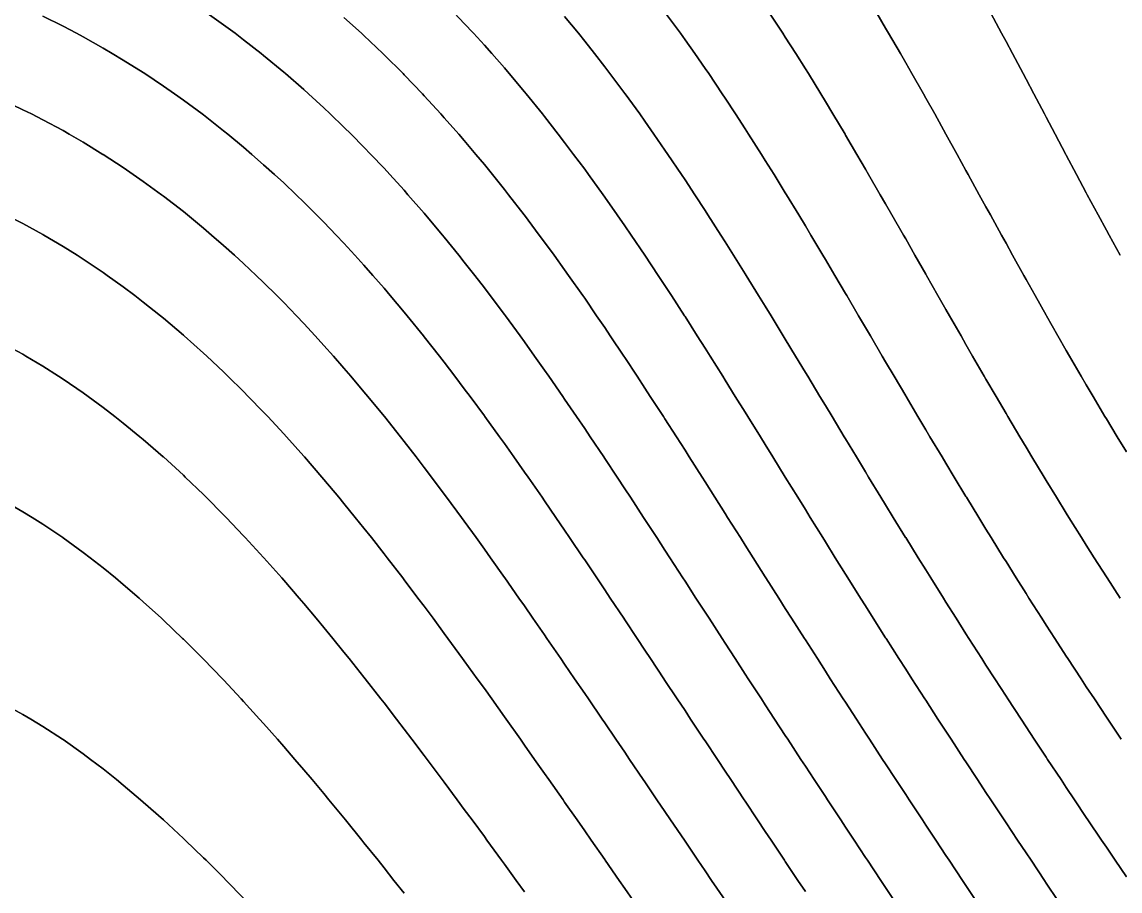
# Model space of a CAD drawing. Extents: x 1412622.5 to 1412673.9, y 4931530.8 to 4931599.9.
# Drawn here: x 1412630.91 to 1412640.18, y 4931557.28 to 4931564.62 of the extents above; entities that cross this region are included whole.
import ezdxf

# ---------------------------------------------------------------- set-up
doc = ezdxf.new("R2010")
doc.units = 0
doc.layers.add('line', color=2, linetype='CONTINUOUS')

msp = doc.modelspace()

# ---------------------------------------------------------------- linework, layer by layer
at = {"layer": 'line'}
for points in [[(1412632.47348, 4931564.691142), (1412632.611285, 4931564.592881), (1412632.708217, 4931564.520979), (1412632.780564, 4931564.466378), (1412632.927988, 4931564.350816), (1412632.949843, 4931564.333382), (1412633.119122, 4931564.193428), (1412633.134056, 4931564.180653), (1412633.288401, 4931564.046278), (1412633.328155, 4931564.01049), (1412633.45768, 4931563.891826), (1412633.512131, 4931563.840326), (1412633.626959, 4931563.729827), (1412633.687106, 4931563.670163), (1412633.796238, 4931563.560082), (1412633.854106, 4931563.5), (1412633.965517, 4931563.382413), (1412634.013993, 4931563.329837), (1412634.134796, 4931563.196731), (1412634.167571, 4931563.159674), (1412634.304075, 4931563.003011), (1412634.315555, 4931562.98951), (1412634.458275, 4931562.819347), (1412634.473354, 4931562.801132), (1412634.596347, 4931562.649184), (1412634.642633, 4931562.591287), (1412634.730503, 4931562.479021), (1412634.811912, 4931562.373826), (1412634.861207, 4931562.308858), (1412634.981191, 4931562.149103), (1412634.988867, 4931562.138695), (1412635.11333, 4931561.968531), (1412635.15047, 4931561.917359), (1412635.235399, 4931561.798368), (1412635.319749, 4931561.679379), (1412635.355471, 4931561.628205), (1412635.473636, 4931561.458042), (1412635.489028, 4931561.435784), (1412635.5899, 4931561.287879), (1412635.658307, 4931561.187248), (1412635.704975, 4931561.117716), (1412635.818961, 4931560.947552), (1412635.827586, 4931560.934664), (1412635.931647, 4931560.777389), (1412635.996865, 4931560.678811), (1412636.043739, 4931560.607226), (1412636.155256, 4931560.437063), (1412636.166144, 4931560.420474), (1412636.266031, 4931560.2669), (1412636.335423, 4931560.160485), (1412636.376656, 4931560.096737), (1412636.487044, 4931559.926573), (1412636.504702, 4931559.899447), (1412636.597152, 4931559.75641), (1412636.673981, 4931559.638053), (1412636.707399, 4931559.586247), (1412636.817641, 4931559.416084), (1412636.84326, 4931559.37672), (1412636.927926, 4931559.245921), (1412637.012539, 4931559.115886), (1412637.038529, 4931559.075758), (1412637.14926, 4931558.905594), (1412637.181818, 4931558.855808), (1412637.260214, 4931558.735431), (1412637.351097, 4931558.596626), (1412637.371558, 4931558.565268), (1412637.483072, 4931558.395105), (1412637.520376, 4931558.338448), (1412637.594882, 4931558.224942), (1412637.689655, 4931558.081227), (1412637.707052, 4931558.054779), (1412637.81935, 4931557.884615), (1412637.858934, 4931557.824854), (1412637.931888, 4931557.714452), (1412638.028213, 4931557.56916), (1412638.044671, 4931557.544289), (1412638.157482, 4931557.374126), (1412638.197492, 4931557.313897), (1412638.27039, 4931557.203963)], [(1412638.27039, 4931557.203963), (1412638.197492, 4931557.313897), (1412638.157482, 4931557.374126), (1412638.044671, 4931557.544289), (1412638.028213, 4931557.56916), (1412637.931888, 4931557.714452), (1412637.858934, 4931557.824854), (1412637.81935, 4931557.884615), (1412637.707052, 4931558.054779), (1412637.689655, 4931558.081227), (1412637.594882, 4931558.224942), (1412637.520376, 4931558.338448), (1412637.483072, 4931558.395105), (1412637.371558, 4931558.565268), (1412637.351097, 4931558.596626), (1412637.260214, 4931558.735431), (1412637.181818, 4931558.855808), (1412637.14926, 4931558.905594), (1412637.038529, 4931559.075758), (1412637.012539, 4931559.115886), (1412636.927926, 4931559.245921), (1412636.84326, 4931559.37672), (1412636.817641, 4931559.416084), (1412636.707399, 4931559.586247), (1412636.673981, 4931559.638053), (1412636.597152, 4931559.75641), (1412636.504702, 4931559.899447), (1412636.487044, 4931559.926573), (1412636.376656, 4931560.096737), (1412636.335423, 4931560.160485), (1412636.266031, 4931560.2669), (1412636.166144, 4931560.420474), (1412636.155256, 4931560.437063), (1412636.043739, 4931560.607226), (1412635.996865, 4931560.678811), (1412635.931647, 4931560.777389), (1412635.827586, 4931560.934664), (1412635.818961, 4931560.947552), (1412635.704975, 4931561.117716), (1412635.658307, 4931561.187248), (1412635.5899, 4931561.287879), (1412635.489028, 4931561.435784), (1412635.473636, 4931561.458042), (1412635.355471, 4931561.628205), (1412635.319749, 4931561.679379), (1412635.235399, 4931561.798368), (1412635.15047, 4931561.917359), (1412635.11333, 4931561.968531), (1412634.988867, 4931562.138695), (1412634.981191, 4931562.149103), (1412634.861207, 4931562.308858), (1412634.811912, 4931562.373826), (1412634.730503, 4931562.479021), (1412634.642633, 4931562.591287), (1412634.596347, 4931562.649184), (1412634.473354, 4931562.801132), (1412634.458275, 4931562.819347), (1412634.315555, 4931562.98951), (1412634.304075, 4931563.003011), (1412634.167571, 4931563.159674), (1412634.134796, 4931563.196731), (1412634.013993, 4931563.329837), (1412633.965517, 4931563.382413), (1412633.854106, 4931563.5), (1412633.796238, 4931563.560082), (1412633.687106, 4931563.670163), (1412633.626959, 4931563.729827), (1412633.512131, 4931563.840326), (1412633.45768, 4931563.891826), (1412633.328155, 4931564.01049), (1412633.288401, 4931564.046278), (1412633.134056, 4931564.180653), (1412633.119122, 4931564.193428), (1412632.949843, 4931564.333382), (1412632.927988, 4931564.350816), (1412632.780564, 4931564.466378), (1412632.708217, 4931564.520979), (1412632.611285, 4931564.592881), (1412632.47348, 4931564.691142)], [(1412634.559159, 4931564.691142), (1412634.642633, 4931564.603884), (1412634.7199, 4931564.520979), (1412634.811912, 4931564.420374), (1412634.87398, 4931564.350816), (1412634.981191, 4931564.228414), (1412635.022066, 4931564.180653), (1412635.15047, 4931564.027859), (1412635.164753, 4931564.01049), (1412635.30244, 4931563.840326), (1412635.319749, 4931563.818591), (1412635.435639, 4931563.670163), (1412635.489028, 4931563.600664), (1412635.564945, 4931563.5), (1412635.658307, 4931563.374301), (1412635.690774, 4931563.329837), (1412635.813384, 4931563.159674), (1412635.827586, 4931563.139746), (1412635.93305, 4931562.98951), (1412635.996865, 4931562.897478), (1412636.050293, 4931562.819347), (1412636.165383, 4931562.649184), (1412636.166144, 4931562.648052), (1412636.278363, 4931562.479021), (1412636.335423, 4931562.392321), (1412636.389757, 4931562.308858), (1412636.499743, 4931562.138695), (1412636.504702, 4931562.130996), (1412636.608397, 4931561.968531), (1412636.673981, 4931561.865249), (1412636.716111, 4931561.798368), (1412636.822992, 4931561.628205), (1412636.84326, 4931561.595906), (1412636.929204, 4931561.458042), (1412637.012539, 4931561.324116), (1412637.034964, 4931561.287879), (1412637.140373, 4931561.117716), (1412637.181818, 4931561.050873), (1412637.245613, 4931560.947552), (1412637.350766, 4931560.777389), (1412637.351097, 4931560.776856), (1412637.456004, 4931560.607226), (1412637.520376, 4931560.503369), (1412637.561386, 4931560.437063), (1412637.667008, 4931560.2669), (1412637.689655, 4931560.230581), (1412637.773009, 4931560.096737), (1412637.858934, 4931559.959259), (1412637.879355, 4931559.926573), (1412637.986199, 4931559.75641), (1412638.028213, 4931559.689806), (1412638.093559, 4931559.586247), (1412638.197492, 4931559.422228), (1412638.20139, 4931559.416084), (1412638.309909, 4931559.245921), (1412638.366771, 4931559.15712), (1412638.418951, 4931559.075758), (1412638.52852, 4931558.905594), (1412638.53605, 4931558.893955), (1412638.638808, 4931558.735431), (1412638.705329, 4931558.633142), (1412638.749579, 4931558.565268), (1412638.860834, 4931558.395105), (1412638.874608, 4931558.374108), (1412638.972732, 4931558.224942), (1412639.043887, 4931558.116955), (1412639.084986, 4931558.054779), (1412639.197609, 4931557.884615), (1412639.213166, 4931557.861144), (1412639.310715, 4931557.714452), (1412639.382445, 4931557.606556), (1412639.423989, 4931557.544289), (1412639.537433, 4931557.374126), (1412639.551724, 4931557.352678), (1412639.65117, 4931557.203963)], [(1412639.65117, 4931557.203963), (1412639.551724, 4931557.352678), (1412639.537433, 4931557.374126), (1412639.423989, 4931557.544289), (1412639.382445, 4931557.606556), (1412639.310715, 4931557.714452), (1412639.213166, 4931557.861144), (1412639.197609, 4931557.884615), (1412639.084986, 4931558.054779), (1412639.043887, 4931558.116955), (1412638.972732, 4931558.224942), (1412638.874608, 4931558.374108), (1412638.860834, 4931558.395105), (1412638.749579, 4931558.565268), (1412638.705329, 4931558.633142), (1412638.638808, 4931558.735431), (1412638.53605, 4931558.893955), (1412638.52852, 4931558.905594), (1412638.418951, 4931559.075758), (1412638.366771, 4931559.15712), (1412638.309909, 4931559.245921), (1412638.20139, 4931559.416084), (1412638.197492, 4931559.422228), (1412638.093559, 4931559.586247), (1412638.028213, 4931559.689806), (1412637.986199, 4931559.75641), (1412637.879355, 4931559.926573), (1412637.858934, 4931559.959259), (1412637.773009, 4931560.096737), (1412637.689655, 4931560.230581), (1412637.667008, 4931560.2669), (1412637.561386, 4931560.437063), (1412637.520376, 4931560.503369), (1412637.456004, 4931560.607226), (1412637.351097, 4931560.776856), (1412637.350766, 4931560.777389), (1412637.245613, 4931560.947552), (1412637.181818, 4931561.050873), (1412637.140373, 4931561.117716), (1412637.034964, 4931561.287879), (1412637.012539, 4931561.324116), (1412636.929204, 4931561.458042), (1412636.84326, 4931561.595906), (1412636.822992, 4931561.628205), (1412636.716111, 4931561.798368), (1412636.673981, 4931561.865249), (1412636.608397, 4931561.968531), (1412636.504702, 4931562.130996), (1412636.499743, 4931562.138695), (1412636.389757, 4931562.308858), (1412636.335423, 4931562.392321), (1412636.278363, 4931562.479021), (1412636.166144, 4931562.648052), (1412636.165383, 4931562.649184), (1412636.050293, 4931562.819347), (1412635.996865, 4931562.897478), (1412635.93305, 4931562.98951), (1412635.827586, 4931563.139746), (1412635.813384, 4931563.159674), (1412635.690774, 4931563.329837), (1412635.658307, 4931563.374301), (1412635.564945, 4931563.5), (1412635.489028, 4931563.600664), (1412635.435639, 4931563.670163), (1412635.319749, 4931563.818591), (1412635.30244, 4931563.840326), (1412635.164753, 4931564.01049), (1412635.15047, 4931564.027859), (1412635.022066, 4931564.180653), (1412634.981191, 4931564.228414), (1412634.87398, 4931564.350816), (1412634.811912, 4931564.420374), (1412634.7199, 4931564.520979), (1412634.642633, 4931564.603884), (1412634.559159, 4931564.691142)], [(1412636.341388, 4931564.691142), (1412636.465976, 4931564.520979), (1412636.504702, 4931564.467082), (1412636.586976, 4931564.350816), (1412636.673981, 4931564.225515), (1412636.704706, 4931564.180653), (1412636.81953, 4931564.01049), (1412636.84326, 4931563.974862), (1412636.931825, 4931563.840326), (1412637.012539, 4931563.715748), (1412637.041772, 4931563.670163), (1412637.149738, 4931563.5), (1412637.181818, 4931563.448928), (1412637.255998, 4931563.329837), (1412637.351097, 4931563.175271), (1412637.360627, 4931563.159674), (1412637.464142, 4931562.98951), (1412637.520376, 4931562.896258), (1412637.566521, 4931562.819347), (1412637.668004, 4931562.649184), (1412637.689655, 4931562.61279), (1412637.768964, 4931562.479021), (1412637.858934, 4931562.326378), (1412637.869238, 4931562.308858), (1412637.969427, 4931562.138695), (1412638.028213, 4931562.038584), (1412638.069323, 4931561.968531), (1412638.169194, 4931561.798368), (1412638.197492, 4931561.75025), (1412638.269324, 4931561.628205), (1412638.366771, 4931561.462545), (1412638.369425, 4931561.458042), (1412638.470271, 4931561.287879), (1412638.53605, 4931561.177022), (1412638.571348, 4931561.117716), (1412638.673035, 4931560.947552), (1412638.705329, 4931560.893767), (1412638.775483, 4931560.777389), (1412638.874608, 4931560.613385), (1412638.878349, 4931560.607226), (1412638.982447, 4931560.437063), (1412639.043887, 4931560.336969), (1412639.087144, 4931560.2669), (1412639.192659, 4931560.096737), (1412639.213166, 4931560.063865), (1412639.299374, 4931559.926573), (1412639.382445, 4931559.794682), (1412639.406722, 4931559.75641), (1412639.515215, 4931559.586247), (1412639.551724, 4931559.529226), (1412639.624721, 4931559.416084), (1412639.721003, 4931559.267189), (1412639.734868, 4931559.245921), (1412639.846288, 4931559.075758), (1412639.890282, 4931559.008716), (1412639.958527, 4931558.905594), (1412640.059561, 4931558.753034), (1412640.071321, 4931558.735431), (1412640.185318, 4931558.565268)], [(1412640.185318, 4931558.565268), (1412640.071321, 4931558.735431), (1412640.059561, 4931558.753034), (1412639.958527, 4931558.905594), (1412639.890282, 4931559.008716), (1412639.846288, 4931559.075758), (1412639.734868, 4931559.245921), (1412639.721003, 4931559.267189), (1412639.624721, 4931559.416084), (1412639.551724, 4931559.529226), (1412639.515215, 4931559.586247), (1412639.406722, 4931559.75641), (1412639.382445, 4931559.794682), (1412639.299374, 4931559.926573), (1412639.213166, 4931560.063865), (1412639.192659, 4931560.096737), (1412639.087144, 4931560.2669), (1412639.043887, 4931560.336969), (1412638.982447, 4931560.437063), (1412638.878349, 4931560.607226), (1412638.874608, 4931560.613385), (1412638.775483, 4931560.777389), (1412638.705329, 4931560.893767), (1412638.673035, 4931560.947552), (1412638.571348, 4931561.117716), (1412638.53605, 4931561.177022), (1412638.470271, 4931561.287879), (1412638.369425, 4931561.458042), (1412638.366771, 4931561.462545), (1412638.269324, 4931561.628205), (1412638.197492, 4931561.75025), (1412638.169194, 4931561.798368), (1412638.069323, 4931561.968531), (1412638.028213, 4931562.038584), (1412637.969427, 4931562.138695), (1412637.869238, 4931562.308858), (1412637.858934, 4931562.326378), (1412637.768964, 4931562.479021), (1412637.689655, 4931562.61279), (1412637.668004, 4931562.649184), (1412637.566521, 4931562.819347), (1412637.520376, 4931562.896258), (1412637.464142, 4931562.98951), (1412637.360627, 4931563.159674), (1412637.351097, 4931563.175271), (1412637.255998, 4931563.329837), (1412637.181818, 4931563.448928), (1412637.149738, 4931563.5), (1412637.041772, 4931563.670163), (1412637.012539, 4931563.715748), (1412636.931825, 4931563.840326), (1412636.84326, 4931563.974862), (1412636.81953, 4931564.01049), (1412636.704706, 4931564.180653), (1412636.673981, 4931564.225515), (1412636.586976, 4931564.350816), (1412636.504702, 4931564.467082), (1412636.465976, 4931564.520979), (1412636.341388, 4931564.691142)], [(1412637.21839, 4931564.691142), (1412637.329864, 4931564.520979), (1412637.351097, 4931564.488124), (1412637.43891, 4931564.350816), (1412637.520376, 4931564.22106), (1412637.545523, 4931564.180653), (1412637.650261, 4931564.01049), (1412637.689655, 4931563.945699), (1412637.753289, 4931563.840326), (1412637.854621, 4931563.670163), (1412637.858934, 4931563.662889), (1412637.955048, 4931563.5), (1412638.028213, 4931563.374503), (1412638.054169, 4931563.329837), (1412638.152609, 4931563.159674), (1412638.197492, 4931563.081634), (1412638.250399, 4931562.98951), (1412638.347594, 4931562.819347), (1412638.366771, 4931562.785766), (1412638.44479, 4931562.649184), (1412638.53605, 4931562.488578), (1412638.54149, 4931562.479021), (1412638.638705, 4931562.308858), (1412638.705329, 4931562.191952), (1412638.735778, 4931562.138695), (1412638.833325, 4931561.968531), (1412638.874608, 4931561.896668), (1412638.931339, 4931561.798368), (1412639.029682, 4931561.628205), (1412639.043887, 4931561.603776), (1412639.129118, 4931561.458042), (1412639.213166, 4931561.314538), (1412639.228888, 4931561.287879), (1412639.329915, 4931561.117716), (1412639.382445, 4931561.029572), (1412639.43171, 4931560.947552), (1412639.534341, 4931560.777389), (1412639.551724, 4931560.748774), (1412639.638461, 4931560.607226), (1412639.721003, 4931560.47291), (1412639.743246, 4931560.437063), (1412639.849499, 4931560.2669), (1412639.890282, 4931560.201898), (1412639.956939, 4931560.096737), (1412640.059561, 4931559.935236), (1412640.065125, 4931559.926573), (1412640.175161, 4931559.75641)], [(1412640.175161, 4931559.75641), (1412640.065125, 4931559.926573), (1412640.059561, 4931559.935236), (1412639.956939, 4931560.096737), (1412639.890282, 4931560.201898), (1412639.849499, 4931560.2669), (1412639.743246, 4931560.437063), (1412639.721003, 4931560.47291), (1412639.638461, 4931560.607226), (1412639.551724, 4931560.748774), (1412639.534341, 4931560.777389), (1412639.43171, 4931560.947552), (1412639.382445, 4931561.029572), (1412639.329915, 4931561.117716), (1412639.228888, 4931561.287879), (1412639.213166, 4931561.314538), (1412639.129118, 4931561.458042), (1412639.043887, 4931561.603776), (1412639.029682, 4931561.628205), (1412638.931339, 4931561.798368), (1412638.874608, 4931561.896668), (1412638.833325, 4931561.968531), (1412638.735778, 4931562.138695), (1412638.705329, 4931562.191952), (1412638.638705, 4931562.308858), (1412638.54149, 4931562.479021), (1412638.53605, 4931562.488578), (1412638.44479, 4931562.649184), (1412638.366771, 4931562.785766), (1412638.347594, 4931562.819347), (1412638.250399, 4931562.98951), (1412638.197492, 4931563.081634), (1412638.152609, 4931563.159674), (1412638.054169, 4931563.329837), (1412638.028213, 4931563.374503), (1412637.955048, 4931563.5), (1412637.858934, 4931563.662889), (1412637.854621, 4931563.670163), (1412637.753289, 4931563.840326), (1412637.689655, 4931563.945699), (1412637.650261, 4931564.01049), (1412637.545523, 4931564.180653), (1412637.520376, 4931564.22106), (1412637.43891, 4931564.350816), (1412637.351097, 4931564.488124), (1412637.329864, 4931564.520979), (1412637.21839, 4931564.691142)], [(1412638.12251, 4931564.691142), (1412638.197492, 4931564.564279), (1412638.222932, 4931564.520979), (1412638.321895, 4931564.350816), (1412638.366771, 4931564.272697), (1412638.419449, 4931564.180653), (1412638.515676, 4931564.01049), (1412638.53605, 4931563.974265), (1412638.611275, 4931563.840326), (1412638.705329, 4931563.670749), (1412638.705654, 4931563.670163), (1412638.800115, 4931563.5), (1412638.874608, 4931563.364534), (1412638.893727, 4931563.329837), (1412638.987514, 4931563.159674), (1412639.043887, 4931563.05698), (1412639.081072, 4931562.98951), (1412639.174861, 4931562.819347), (1412639.213166, 4931562.749899), (1412639.269032, 4931562.649184), (1412639.363378, 4931562.479021), (1412639.382445, 4931562.444807), (1412639.458757, 4931562.308858), (1412639.551724, 4931562.1431), (1412639.554216, 4931562.138695), (1412639.651289, 4931561.968531), (1412639.721003, 4931561.846461), (1412639.748745, 4931561.798368), (1412639.847513, 4931561.628205), (1412639.890282, 4931561.554886), (1412639.947406, 4931561.458042), (1412640.048141, 4931561.287879), (1412640.059561, 4931561.268756), (1412640.150856, 4931561.117716), (1412640.22884, 4931560.98906)], [(1412640.22884, 4931560.98906), (1412640.150856, 4931561.117716), (1412640.059561, 4931561.268756), (1412640.048141, 4931561.287879), (1412639.947406, 4931561.458042), (1412639.890282, 4931561.554886), (1412639.847513, 4931561.628205), (1412639.748745, 4931561.798368), (1412639.721003, 4931561.846461), (1412639.651289, 4931561.968531), (1412639.554216, 4931562.138695), (1412639.551724, 4931562.1431), (1412639.458757, 4931562.308858), (1412639.382445, 4931562.444807), (1412639.363378, 4931562.479021), (1412639.269032, 4931562.649184), (1412639.213166, 4931562.749899), (1412639.174861, 4931562.819347), (1412639.081072, 4931562.98951), (1412639.043887, 4931563.05698), (1412638.987514, 4931563.159674), (1412638.893727, 4931563.329837), (1412638.874608, 4931563.364534), (1412638.800115, 4931563.5), (1412638.705654, 4931563.670163), (1412638.705329, 4931563.670749), (1412638.611275, 4931563.840326), (1412638.53605, 4931563.974265), (1412638.515676, 4931564.01049), (1412638.419449, 4931564.180653), (1412638.366771, 4931564.272697), (1412638.321895, 4931564.350816), (1412638.222932, 4931564.520979), (1412638.197492, 4931564.564279), (1412638.12251, 4931564.691142)], [(1412639.084649, 4931564.691142), (1412639.176263, 4931564.520979), (1412639.213166, 4931564.451888), (1412639.267229, 4931564.350816), (1412639.357438, 4931564.180653), (1412639.382445, 4931564.133352), (1412639.447642, 4931564.01049), (1412639.537229, 4931563.840326), (1412639.551724, 4931563.812837), (1412639.627398, 4931563.670163), (1412639.717055, 4931563.5), (1412639.721003, 4931563.492549), (1412639.807905, 4931563.329837), (1412639.890282, 4931563.174894), (1412639.898452, 4931563.159674), (1412639.990443, 4931562.98951), (1412640.059561, 4931562.861541), (1412640.082613, 4931562.819347), (1412640.176182, 4931562.649184)], [(1412640.176182, 4931562.649184), (1412640.082613, 4931562.819347), (1412640.059561, 4931562.861541), (1412639.990443, 4931562.98951), (1412639.898452, 4931563.159674), (1412639.890282, 4931563.174894), (1412639.807905, 4931563.329837), (1412639.721003, 4931563.492549), (1412639.717055, 4931563.5), (1412639.627398, 4931563.670163), (1412639.551724, 4931563.812837), (1412639.537229, 4931563.840326), (1412639.447642, 4931564.01049), (1412639.382445, 4931564.133352), (1412639.357438, 4931564.180653), (1412639.267229, 4931564.350816), (1412639.213166, 4931564.451888), (1412639.176263, 4931564.520979), (1412639.084649, 4931564.691142)], [(1412631.087774, 4931564.664699), (1412631.257053, 4931564.580553), (1412631.370641, 4931564.520979), (1412631.426332, 4931564.491291), (1412631.595611, 4931564.396329), (1412631.672859, 4931564.350816), (1412631.76489, 4931564.295677), (1412631.934169, 4931564.189341), (1412631.947398, 4931564.180653), (1412632.103448, 4931564.076405), (1412632.197896, 4931564.01049), (1412632.272727, 4931563.957354), (1412632.430793, 4931563.840326), (1412632.442006, 4931563.831881), (1412632.611285, 4931563.699267), (1412632.647042, 4931563.670163), (1412632.780564, 4931563.559621), (1412632.849985, 4931563.5), (1412632.949843, 4931563.412787), (1412633.041553, 4931563.329837), (1412633.119122, 4931563.258518), (1412633.22312, 4931563.159674), (1412633.288401, 4931563.096631), (1412633.395867, 4931562.98951), (1412633.45768, 4931562.926951), (1412633.560866, 4931562.819347), (1412633.626959, 4931562.749409), (1412633.719023, 4931562.649184), (1412633.796238, 4931562.563977), (1412633.87118, 4931562.479021), (1412633.965517, 4931562.370708), (1412634.018042, 4931562.308858), (1412634.134796, 4931562.169765), (1412634.160261, 4931562.138695), (1412634.298266, 4931561.968531), (1412634.304075, 4931561.9613), (1412634.432107, 4931561.798368), (1412634.473354, 4931561.745429), (1412634.562815, 4931561.628205), (1412634.642633, 4931561.52288), (1412634.690824, 4931561.458042), (1412634.811912, 4931561.294161), (1412634.816472, 4931561.287879), (1412634.93934, 4931561.117716), (1412634.981191, 4931561.059545), (1412635.060448, 4931560.947552), (1412635.15047, 4931560.820032), (1412635.180116, 4931560.777389), (1412635.298238, 4931560.607226), (1412635.319749, 4931560.576207), (1412635.414908, 4931560.437063), (1412635.489028, 4931560.32877), (1412635.530836, 4931560.2669), (1412635.645989, 4931560.096737), (1412635.658307, 4931560.078557), (1412635.760098, 4931559.926573), (1412635.827586, 4931559.82614), (1412635.873945, 4931559.75641), (1412635.987502, 4931559.586247), (1412635.996865, 4931559.572259), (1412636.100393, 4931559.416084), (1412636.166144, 4931559.317406), (1412636.21336, 4931559.245921), (1412636.326324, 4931559.075758), (1412636.335423, 4931559.062106), (1412636.438902, 4931558.905594), (1412636.504702, 4931558.806667), (1412636.551745, 4931558.735431), (1412636.664766, 4931558.565268), (1412636.673981, 4931558.55145), (1412636.777555, 4931558.395105), (1412636.84326, 4931558.296529), (1412636.890686, 4931558.224942), (1412637.004043, 4931558.054779), (1412637.012539, 4931558.04207), (1412637.117213, 4931557.884615), (1412637.181818, 4931557.787965), (1412637.230702, 4931557.714452), (1412637.344375, 4931557.544289), (1412637.351097, 4931557.534254), (1412637.457815, 4931557.374126), (1412637.520376, 4931557.280631)], [(1412637.520376, 4931557.280631), (1412637.457815, 4931557.374126), (1412637.351097, 4931557.534254), (1412637.344375, 4931557.544289), (1412637.230702, 4931557.714452), (1412637.181818, 4931557.787965), (1412637.117213, 4931557.884615), (1412637.012539, 4931558.04207), (1412637.004043, 4931558.054779), (1412636.890686, 4931558.224942), (1412636.84326, 4931558.296529), (1412636.777555, 4931558.395105), (1412636.673981, 4931558.55145), (1412636.664766, 4931558.565268), (1412636.551745, 4931558.735431), (1412636.504702, 4931558.806667), (1412636.438902, 4931558.905594), (1412636.335423, 4931559.062106), (1412636.326324, 4931559.075758), (1412636.21336, 4931559.245921), (1412636.166144, 4931559.317406), (1412636.100393, 4931559.416084), (1412635.996865, 4931559.572259), (1412635.987502, 4931559.586247), (1412635.873945, 4931559.75641), (1412635.827586, 4931559.82614), (1412635.760098, 4931559.926573), (1412635.658307, 4931560.078557), (1412635.645989, 4931560.096737), (1412635.530836, 4931560.2669), (1412635.489028, 4931560.32877), (1412635.414908, 4931560.437063), (1412635.319749, 4931560.576207), (1412635.298238, 4931560.607226), (1412635.180116, 4931560.777389), (1412635.15047, 4931560.820032), (1412635.060448, 4931560.947552), (1412634.981191, 4931561.059545), (1412634.93934, 4931561.117716), (1412634.816472, 4931561.287879), (1412634.811912, 4931561.294161), (1412634.690824, 4931561.458042), (1412634.642633, 4931561.52288), (1412634.562815, 4931561.628205), (1412634.473354, 4931561.745429), (1412634.432107, 4931561.798368), (1412634.304075, 4931561.9613), (1412634.298266, 4931561.968531), (1412634.160261, 4931562.138695), (1412634.134796, 4931562.169765), (1412634.018042, 4931562.308858), (1412633.965517, 4931562.370708), (1412633.87118, 4931562.479021), (1412633.796238, 4931562.563977), (1412633.719023, 4931562.649184), (1412633.626959, 4931562.749409), (1412633.560866, 4931562.819347), (1412633.45768, 4931562.926951), (1412633.395867, 4931562.98951), (1412633.288401, 4931563.096631), (1412633.22312, 4931563.159674), (1412633.119122, 4931563.258518), (1412633.041553, 4931563.329837), (1412632.949843, 4931563.412787), (1412632.849985, 4931563.5), (1412632.780564, 4931563.559621), (1412632.647042, 4931563.670163), (1412632.611285, 4931563.699267), (1412632.442006, 4931563.831881), (1412632.430793, 4931563.840326), (1412632.272727, 4931563.957354), (1412632.197896, 4931564.01049), (1412632.103448, 4931564.076405), (1412631.947398, 4931564.180653), (1412631.934169, 4931564.189341), (1412631.76489, 4931564.295677), (1412631.672859, 4931564.350816), (1412631.595611, 4931564.396329), (1412631.426332, 4931564.491291), (1412631.370641, 4931564.520979), (1412631.257053, 4931564.580553), (1412631.087774, 4931564.664699)], [(1412633.626959, 4931564.655076), (1412633.774996, 4931564.520979), (1412633.796238, 4931564.501388), (1412633.954545, 4931564.350816), (1412633.965517, 4931564.34019), (1412634.125504, 4931564.180653), (1412634.134796, 4931564.171219), (1412634.28878, 4931564.01049), (1412634.304075, 4931563.994242), (1412634.445205, 4931563.840326), (1412634.473354, 4931563.809093), (1412634.595502, 4931563.670163), (1412634.642633, 4931563.615662), (1412634.740335, 4931563.5), (1412634.811912, 4931563.413905), (1412634.880286, 4931563.329837), (1412634.981191, 4931563.203889), (1412635.015894, 4931563.159674), (1412635.147584, 4931562.98951), (1412635.15047, 4931562.985738), (1412635.275405, 4931562.819347), (1412635.319749, 4931562.759558), (1412635.400201, 4931562.649184), (1412635.489028, 4931562.525948), (1412635.522317, 4931562.479021), (1412635.641922, 4931562.308858), (1412635.658307, 4931562.285369), (1412635.759167, 4931562.138695), (1412635.827586, 4931562.03843), (1412635.874665, 4931561.968531), (1412635.988572, 4931561.798368), (1412635.996865, 4931561.785932), (1412636.100846, 4931561.628205), (1412636.166144, 4931561.528741), (1412636.212079, 4931561.458042), (1412636.322348, 4931561.287879), (1412636.335423, 4931561.267684), (1412636.431665, 4931561.117716), (1412636.504702, 4931561.003791), (1412636.540474, 4931560.947552), (1412636.64878, 4931560.777389), (1412636.673981, 4931560.737852), (1412636.756695, 4931560.607226), (1412636.84326, 4931560.470747), (1412636.864504, 4931560.437063), (1412636.972138, 4931560.2669), (1412637.012539, 4931560.203238), (1412637.079818, 4931560.096737), (1412637.181818, 4931559.93586), (1412637.187683, 4931559.926573), (1412637.295625, 4931559.75641), (1412637.351097, 4931559.669348), (1412637.40389, 4931559.586247), (1412637.51249, 4931559.416084), (1412637.520376, 4931559.403788), (1412637.621399, 4931559.245921), (1412637.689655, 4931559.139771), (1412637.730753, 4931559.075758), (1412637.840503, 4931558.905594), (1412637.858934, 4931558.877153), (1412637.950678, 4931558.735431), (1412638.028213, 4931558.616193), (1412638.061311, 4931558.565268), (1412638.172341, 4931558.395105), (1412638.197492, 4931558.356706), (1412638.283781, 4931558.224942), (1412638.366771, 4931558.09863), (1412638.395592, 4931558.054779), (1412638.507734, 4931557.884615), (1412638.53605, 4931557.841745), (1412638.620171, 4931557.714452), (1412638.705329, 4931557.585805), (1412638.732833, 4931557.544289), (1412638.845656, 4931557.374126), (1412638.874608, 4931557.330483), (1412638.958613, 4931557.203963)], [(1412638.958613, 4931557.203963), (1412638.874608, 4931557.330483), (1412638.845656, 4931557.374126), (1412638.732833, 4931557.544289), (1412638.705329, 4931557.585805), (1412638.620171, 4931557.714452), (1412638.53605, 4931557.841745), (1412638.507734, 4931557.884615), (1412638.395592, 4931558.054779), (1412638.366771, 4931558.09863), (1412638.283781, 4931558.224942), (1412638.197492, 4931558.356706), (1412638.172341, 4931558.395105), (1412638.061311, 4931558.565268), (1412638.028213, 4931558.616193), (1412637.950678, 4931558.735431), (1412637.858934, 4931558.877153), (1412637.840503, 4931558.905594), (1412637.730753, 4931559.075758), (1412637.689655, 4931559.139771), (1412637.621399, 4931559.245921), (1412637.520376, 4931559.403788), (1412637.51249, 4931559.416084), (1412637.40389, 4931559.586247), (1412637.351097, 4931559.669348), (1412637.295625, 4931559.75641), (1412637.187683, 4931559.926573), (1412637.181818, 4931559.93586), (1412637.079818, 4931560.096737), (1412637.012539, 4931560.203238), (1412636.972138, 4931560.2669), (1412636.864504, 4931560.437063), (1412636.84326, 4931560.470747), (1412636.756695, 4931560.607226), (1412636.673981, 4931560.737852), (1412636.64878, 4931560.777389), (1412636.540474, 4931560.947552), (1412636.504702, 4931561.003791), (1412636.431665, 4931561.117716), (1412636.335423, 4931561.267684), (1412636.322348, 4931561.287879), (1412636.212079, 4931561.458042), (1412636.166144, 4931561.528741), (1412636.100846, 4931561.628205), (1412635.996865, 4931561.785932), (1412635.988572, 4931561.798368), (1412635.874665, 4931561.968531), (1412635.827586, 4931562.03843), (1412635.759167, 4931562.138695), (1412635.658307, 4931562.285369), (1412635.641922, 4931562.308858), (1412635.522317, 4931562.479021), (1412635.489028, 4931562.525948), (1412635.400201, 4931562.649184), (1412635.319749, 4931562.759558), (1412635.275405, 4931562.819347), (1412635.15047, 4931562.985738), (1412635.147584, 4931562.98951), (1412635.015894, 4931563.159674), (1412634.981191, 4931563.203889), (1412634.880286, 4931563.329837), (1412634.811912, 4931563.413905), (1412634.740335, 4931563.5), (1412634.642633, 4931563.615662), (1412634.595502, 4931563.670163), (1412634.473354, 4931563.809093), (1412634.445205, 4931563.840326), (1412634.304075, 4931563.994242), (1412634.28878, 4931564.01049), (1412634.134796, 4931564.171219), (1412634.125504, 4931564.180653), (1412633.965517, 4931564.34019), (1412633.954545, 4931564.350816), (1412633.796238, 4931564.501388), (1412633.774996, 4931564.520979), (1412633.626959, 4931564.655076)], [(1412635.489028, 4931564.662096), (1412635.605036, 4931564.520979), (1412635.658307, 4931564.454913), (1412635.740594, 4931564.350816), (1412635.827586, 4931564.238664), (1412635.871756, 4931564.180653), (1412635.996865, 4931564.013322), (1412635.998947, 4931564.01049), (1412636.122444, 4931563.840326), (1412636.166144, 4931563.77912), (1412636.242772, 4931563.670163), (1412636.335423, 4931563.53635), (1412636.360252, 4931563.5), (1412636.475137, 4931563.329837), (1412636.504702, 4931563.285555), (1412636.587767, 4931563.159674), (1412636.673981, 4931563.027399), (1412636.69842, 4931562.98951), (1412636.80735, 4931562.819347), (1412636.84326, 4931562.762808), (1412636.914804, 4931562.649184), (1412637.012539, 4931562.492628), (1412637.020972, 4931562.479021), (1412637.126145, 4931562.308858), (1412637.181818, 4931562.218282), (1412637.230453, 4931562.138695), (1412637.334056, 4931561.968531), (1412637.351097, 4931561.940532), (1412637.43726, 4931561.798368), (1412637.520376, 4931561.660864), (1412637.540056, 4931561.628205), (1412637.64273, 4931561.458042), (1412637.689655, 4931561.380313), (1412637.745361, 4931561.287879), (1412637.847987, 4931561.117716), (1412637.858934, 4931561.099637), (1412637.950974, 4931560.947552), (1412638.028213, 4931560.820127), (1412638.054127, 4931560.777389), (1412638.157754, 4931560.607226), (1412638.197492, 4931560.542235), (1412638.261889, 4931560.437063), (1412638.366395, 4931560.2669), (1412638.366771, 4931560.266291), (1412638.4718, 4931560.096737), (1412638.53605, 4931559.993384), (1412638.577705, 4931559.926573), (1412638.684284, 4931559.75641), (1412638.705329, 4931559.722993), (1412638.791756, 4931559.586247), (1412638.874608, 4931559.455616), (1412638.899789, 4931559.416084), (1412639.008695, 4931559.245921), (1412639.043887, 4931559.191165), (1412639.118408, 4931559.075758), (1412639.213166, 4931558.929398), (1412639.228659, 4931558.905594), (1412639.339838, 4931558.735431), (1412639.382445, 4931558.670382), (1412639.451676, 4931558.565268), (1412639.551724, 4931558.413541), (1412639.563953, 4931558.395105), (1412639.67708, 4931558.224942), (1412639.721003, 4931558.158909), (1412639.790691, 4931558.054779), (1412639.890282, 4931557.905834), (1412639.90456, 4931557.884615), (1412640.019067, 4931557.714452), (1412640.059561, 4931557.654184), (1412640.133871, 4931557.544289), (1412640.22884, 4931557.403395)], [(1412640.22884, 4931557.403395), (1412640.133871, 4931557.544289), (1412640.059561, 4931557.654184), (1412640.019067, 4931557.714452), (1412639.90456, 4931557.884615), (1412639.890282, 4931557.905834), (1412639.790691, 4931558.054779), (1412639.721003, 4931558.158909), (1412639.67708, 4931558.224942), (1412639.563953, 4931558.395105), (1412639.551724, 4931558.413541), (1412639.451676, 4931558.565268), (1412639.382445, 4931558.670382), (1412639.339838, 4931558.735431), (1412639.228659, 4931558.905594), (1412639.213166, 4931558.929398), (1412639.118408, 4931559.075758), (1412639.043887, 4931559.191165), (1412639.008695, 4931559.245921), (1412638.899789, 4931559.416084), (1412638.874608, 4931559.455616), (1412638.791756, 4931559.586247), (1412638.705329, 4931559.722993), (1412638.684284, 4931559.75641), (1412638.577705, 4931559.926573), (1412638.53605, 4931559.993384), (1412638.4718, 4931560.096737), (1412638.366771, 4931560.266291), (1412638.366395, 4931560.2669), (1412638.261889, 4931560.437063), (1412638.197492, 4931560.542235), (1412638.157754, 4931560.607226), (1412638.054127, 4931560.777389), (1412638.028213, 4931560.820127), (1412637.950974, 4931560.947552), (1412637.858934, 4931561.099637), (1412637.847987, 4931561.117716), (1412637.745361, 4931561.287879), (1412637.689655, 4931561.380313), (1412637.64273, 4931561.458042), (1412637.540056, 4931561.628205), (1412637.520376, 4931561.660864), (1412637.43726, 4931561.798368), (1412637.351097, 4931561.940532), (1412637.334056, 4931561.968531), (1412637.230453, 4931562.138695), (1412637.181818, 4931562.218282), (1412637.126145, 4931562.308858), (1412637.020972, 4931562.479021), (1412637.012539, 4931562.492628), (1412636.914804, 4931562.649184), (1412636.84326, 4931562.762808), (1412636.80735, 4931562.819347), (1412636.69842, 4931562.98951), (1412636.673981, 4931563.027399), (1412636.587767, 4931563.159674), (1412636.504702, 4931563.285555), (1412636.475137, 4931563.329837), (1412636.360252, 4931563.5), (1412636.335423, 4931563.53635), (1412636.242772, 4931563.670163), (1412636.166144, 4931563.77912), (1412636.122444, 4931563.840326), (1412635.998947, 4931564.01049), (1412635.996865, 4931564.013322), (1412635.871756, 4931564.180653), (1412635.827586, 4931564.238664), (1412635.740594, 4931564.350816), (1412635.658307, 4931564.454913), (1412635.605036, 4931564.520979), (1412635.489028, 4931564.662096)], [(1412630.749216, 4931563.95634), (1412630.918495, 4931563.876728), (1412630.991268, 4931563.840326), (1412631.087774, 4931563.79121), (1412631.257053, 4931563.699918), (1412631.309258, 4931563.670163), (1412631.426332, 4931563.602263), (1412631.593724, 4931563.5), (1412631.595611, 4931563.498827), (1412631.76489, 4931563.388173), (1412631.850015, 4931563.329837), (1412631.934169, 4931563.271169), (1412632.087063, 4931563.159674), (1412632.103448, 4931563.14752), (1412632.272727, 4931563.016423), (1412632.306083, 4931562.98951), (1412632.442006, 4931562.878039), (1412632.51083, 4931562.819347), (1412632.611285, 4931562.732313), (1412632.703738, 4931562.649184), (1412632.780564, 4931562.57905), (1412632.886339, 4931562.479021), (1412632.949843, 4931562.418102), (1412633.059981, 4931562.308858), (1412633.119122, 4931562.249397), (1412633.225793, 4931562.138695), (1412633.288401, 4931562.072905), (1412633.384781, 4931561.968531), (1412633.45768, 4931561.888683), (1412633.53783, 4931561.798368), (1412633.626959, 4931561.696901), (1412633.685711, 4931561.628205), (1412633.796238, 4931561.49778), (1412633.829076, 4931561.458042), (1412633.965517, 4931561.291644), (1412633.968533, 4931561.287879), (1412634.103798, 4931561.117716), (1412634.134796, 4931561.078503), (1412634.236057, 4931560.947552), (1412634.304075, 4931560.859206), (1412634.365778, 4931560.777389), (1412634.473354, 4931560.634339), (1412634.493353, 4931560.607226), (1412634.618531, 4931560.437063), (1412634.642633, 4931560.404247), (1412634.741722, 4931560.2669), (1412634.811912, 4931560.169659), (1412634.863675, 4931560.096737), (1412634.981191, 4931559.931437), (1412634.984595, 4931559.926573), (1412635.103719, 4931559.75641), (1412635.15047, 4931559.689829), (1412635.222175, 4931559.586247), (1412635.319749, 4931559.44586), (1412635.340171, 4931559.416084), (1412635.457238, 4931559.245921), (1412635.489028, 4931559.1999), (1412635.573727, 4931559.075758), (1412635.658307, 4931558.952523), (1412635.690151, 4931558.905594), (1412635.806179, 4931558.735431), (1412635.827586, 4931558.704177), (1412635.921724, 4931558.565268), (1412635.996865, 4931558.455152), (1412636.037435, 4931558.395105), (1412636.153084, 4931558.224942), (1412636.166144, 4931558.205808), (1412636.268278, 4931558.054779), (1412636.335423, 4931557.956164), (1412636.383713, 4931557.884615), (1412636.499289, 4931557.714452), (1412636.504702, 4931557.706508), (1412636.614321, 4931557.544289), (1412636.673981, 4931557.456545), (1412636.729583, 4931557.374126), (1412636.84326, 4931557.206568)], [(1412636.84326, 4931557.206568), (1412636.729583, 4931557.374126), (1412636.673981, 4931557.456545), (1412636.614321, 4931557.544289), (1412636.504702, 4931557.706508), (1412636.499289, 4931557.714452), (1412636.383713, 4931557.884615), (1412636.335423, 4931557.956164), (1412636.268278, 4931558.054779), (1412636.166144, 4931558.205808), (1412636.153084, 4931558.224942), (1412636.037435, 4931558.395105), (1412635.996865, 4931558.455152), (1412635.921724, 4931558.565268), (1412635.827586, 4931558.704177), (1412635.806179, 4931558.735431), (1412635.690151, 4931558.905594), (1412635.658307, 4931558.952523), (1412635.573727, 4931559.075758), (1412635.489028, 4931559.1999), (1412635.457238, 4931559.245921), (1412635.340171, 4931559.416084), (1412635.319749, 4931559.44586), (1412635.222175, 4931559.586247), (1412635.15047, 4931559.689829), (1412635.103719, 4931559.75641), (1412634.984595, 4931559.926573), (1412634.981191, 4931559.931437), (1412634.863675, 4931560.096737), (1412634.811912, 4931560.169659), (1412634.741722, 4931560.2669), (1412634.642633, 4931560.404247), (1412634.618531, 4931560.437063), (1412634.493353, 4931560.607226), (1412634.473354, 4931560.634339), (1412634.365778, 4931560.777389), (1412634.304075, 4931560.859206), (1412634.236057, 4931560.947552), (1412634.134796, 4931561.078503), (1412634.103798, 4931561.117716), (1412633.968533, 4931561.287879), (1412633.965517, 4931561.291644), (1412633.829076, 4931561.458042), (1412633.796238, 4931561.49778), (1412633.685711, 4931561.628205), (1412633.626959, 4931561.696901), (1412633.53783, 4931561.798368), (1412633.45768, 4931561.888683), (1412633.384781, 4931561.968531), (1412633.288401, 4931562.072905), (1412633.225793, 4931562.138695), (1412633.119122, 4931562.249397), (1412633.059981, 4931562.308858), (1412632.949843, 4931562.418102), (1412632.886339, 4931562.479021), (1412632.780564, 4931562.57905), (1412632.703738, 4931562.649184), (1412632.611285, 4931562.732313), (1412632.51083, 4931562.819347), (1412632.442006, 4931562.878039), (1412632.306083, 4931562.98951), (1412632.272727, 4931563.016423), (1412632.103448, 4931563.14752), (1412632.087063, 4931563.159674), (1412631.934169, 4931563.271169), (1412631.850015, 4931563.329837), (1412631.76489, 4931563.388173), (1412631.595611, 4931563.498827), (1412631.593724, 4931563.5), (1412631.426332, 4931563.602263), (1412631.309258, 4931563.670163), (1412631.257053, 4931563.699918), (1412631.087774, 4931563.79121), (1412630.991268, 4931563.840326), (1412630.918495, 4931563.876728), (1412630.749216, 4931563.95634)], [(1412630.774521, 4931562.98951), (1412630.918495, 4931562.915666), (1412631.087774, 4931562.823249), (1412631.094489, 4931562.819347), (1412631.257053, 4931562.723207), (1412631.375465, 4931562.649184), (1412631.426332, 4931562.616838), (1412631.595611, 4931562.503252), (1412631.629925, 4931562.479021), (1412631.76489, 4931562.382136), (1412631.862273, 4931562.308858), (1412631.934169, 4931562.253901), (1412632.07829, 4931562.138695), (1412632.103448, 4931562.11828), (1412632.272727, 4931561.97496), (1412632.280015, 4931561.968531), (1412632.442006, 4931561.823659), (1412632.469229, 4931561.798368), (1412632.611285, 4931561.664707), (1412632.648706, 4931561.628205), (1412632.780564, 4931561.498103), (1412632.819801, 4931561.458042), (1412632.949843, 4931561.323874), (1412632.983627, 4931561.287879), (1412633.119122, 4931561.142207), (1412633.141217, 4931561.117716), (1412633.288401, 4931560.953291), (1412633.293393, 4931560.947552), (1412633.440313, 4931560.777389), (1412633.45768, 4931560.75716), (1412633.582967, 4931560.607226), (1412633.626959, 4931560.55436), (1412633.72213, 4931560.437063), (1412633.796238, 4931560.345469), (1412633.858309, 4931560.2669), (1412633.965517, 4931560.130989), (1412633.991936, 4931560.096737), (1412634.123063, 4931559.926573), (1412634.134796, 4931559.91133), (1412634.251572, 4931559.75641), (1412634.304075, 4931559.686886), (1412634.378593, 4931559.586247), (1412634.473354, 4931559.458657), (1412634.504393, 4931559.416084), (1412634.628803, 4931559.245921), (1412634.642633, 4931559.227045), (1412634.751574, 4931559.075758), (1412634.811912, 4931558.992419), (1412634.87376, 4931558.905594), (1412634.981191, 4931558.755703), (1412634.995499, 4931558.735431), (1412635.116042, 4931558.565268), (1412635.15047, 4931558.516949), (1412635.23605, 4931558.395105), (1412635.319749, 4931558.276807), (1412635.355949, 4931558.224942), (1412635.475475, 4931558.054779), (1412635.489028, 4931558.035572), (1412635.594179, 4931557.884615), (1412635.658307, 4931557.793256), (1412635.712955, 4931557.714452), (1412635.827586, 4931557.550403), (1412635.831809, 4931557.544289), (1412635.949712, 4931557.374126), (1412635.996865, 4931557.306541), (1412636.067638, 4931557.203963)], [(1412636.067638, 4931557.203963), (1412635.996865, 4931557.306541), (1412635.949712, 4931557.374126), (1412635.831809, 4931557.544289), (1412635.827586, 4931557.550403), (1412635.712955, 4931557.714452), (1412635.658307, 4931557.793256), (1412635.594179, 4931557.884615), (1412635.489028, 4931558.035572), (1412635.475475, 4931558.054779), (1412635.355949, 4931558.224942), (1412635.319749, 4931558.276807), (1412635.23605, 4931558.395105), (1412635.15047, 4931558.516949), (1412635.116042, 4931558.565268), (1412634.995499, 4931558.735431), (1412634.981191, 4931558.755703), (1412634.87376, 4931558.905594), (1412634.811912, 4931558.992419), (1412634.751574, 4931559.075758), (1412634.642633, 4931559.227045), (1412634.628803, 4931559.245921), (1412634.504393, 4931559.416084), (1412634.473354, 4931559.458657), (1412634.378593, 4931559.586247), (1412634.304075, 4931559.686886), (1412634.251572, 4931559.75641), (1412634.134796, 4931559.91133), (1412634.123063, 4931559.926573), (1412633.991936, 4931560.096737), (1412633.965517, 4931560.130989), (1412633.858309, 4931560.2669), (1412633.796238, 4931560.345469), (1412633.72213, 4931560.437063), (1412633.626959, 4931560.55436), (1412633.582967, 4931560.607226), (1412633.45768, 4931560.75716), (1412633.440313, 4931560.777389), (1412633.293393, 4931560.947552), (1412633.288401, 4931560.953291), (1412633.141217, 4931561.117716), (1412633.119122, 4931561.142207), (1412632.983627, 4931561.287879), (1412632.949843, 4931561.323874), (1412632.819801, 4931561.458042), (1412632.780564, 4931561.498103), (1412632.648706, 4931561.628205), (1412632.611285, 4931561.664707), (1412632.469229, 4931561.798368), (1412632.442006, 4931561.823659), (1412632.280015, 4931561.968531), (1412632.272727, 4931561.97496), (1412632.103448, 4931562.11828), (1412632.07829, 4931562.138695), (1412631.934169, 4931562.253901), (1412631.862273, 4931562.308858), (1412631.76489, 4931562.382136), (1412631.629925, 4931562.479021), (1412631.595611, 4931562.503252), (1412631.426332, 4931562.616838), (1412631.375465, 4931562.649184), (1412631.257053, 4931562.723207), (1412631.094489, 4931562.819347), (1412631.087774, 4931562.823249), (1412630.918495, 4931562.915666), (1412630.774521, 4931562.98951)], [(1412630.749216, 4931561.905507), (1412630.918495, 4931561.812881), (1412630.943206, 4931561.798368), (1412631.087774, 4931561.712028), (1412631.219822, 4931561.628205), (1412631.257053, 4931561.604195), (1412631.426332, 4931561.48835), (1412631.46823, 4931561.458042), (1412631.595611, 4931561.364555), (1412631.694971, 4931561.287879), (1412631.76489, 4931561.233205), (1412631.905744, 4931561.117716), (1412631.934169, 4931561.094129), (1412632.103094, 4931560.947552), (1412632.103448, 4931560.947241), (1412632.272727, 4931560.79223), (1412632.288303, 4931560.777389), (1412632.442006, 4931560.629662), (1412632.46449, 4931560.607226), (1412632.611285, 4931560.459664), (1412632.632989, 4931560.437063), (1412632.780564, 4931560.2825), (1412632.79497, 4931560.2669), (1412632.949843, 4931560.098453), (1412632.951373, 4931560.096737), (1412633.10231, 4931559.926573), (1412633.119122, 4931559.907581), (1412633.249047, 4931559.75641), (1412633.288401, 4931559.710588), (1412633.392252, 4931559.586247), (1412633.45768, 4931559.507975), (1412633.5325, 4931559.416084), (1412633.626959, 4931559.300293), (1412633.67023, 4931559.245921), (1412633.796238, 4931559.088086), (1412633.805854, 4931559.075758), (1412633.938771, 4931558.905594), (1412633.965517, 4931558.871489), (1412634.069877, 4931558.735431), (1412634.134796, 4931558.651293), (1412634.199803, 4931558.565268), (1412634.304075, 4931558.428173), (1412634.328736, 4931558.395105), (1412634.456318, 4931558.224942), (1412634.473354, 4931558.202331), (1412634.582459, 4931558.054779), (1412634.642633, 4931557.974044), (1412634.708121, 4931557.884615), (1412634.811912, 4931557.74406), (1412634.833406, 4931557.714452), (1412634.957661, 4931557.544289), (1412634.981191, 4931557.512261), (1412635.081036, 4931557.374126), (1412635.15047, 4931557.278891)], [(1412635.15047, 4931557.278891), (1412635.081036, 4931557.374126), (1412634.981191, 4931557.512261), (1412634.957661, 4931557.544289), (1412634.833406, 4931557.714452), (1412634.811912, 4931557.74406), (1412634.708121, 4931557.884615), (1412634.642633, 4931557.974044), (1412634.582459, 4931558.054779), (1412634.473354, 4931558.202331), (1412634.456318, 4931558.224942), (1412634.328736, 4931558.395105), (1412634.304075, 4931558.428173), (1412634.199803, 4931558.565268), (1412634.134796, 4931558.651293), (1412634.069877, 4931558.735431), (1412633.965517, 4931558.871489), (1412633.938771, 4931558.905594), (1412633.805854, 4931559.075758), (1412633.796238, 4931559.088086), (1412633.67023, 4931559.245921), (1412633.626959, 4931559.300293), (1412633.5325, 4931559.416084), (1412633.45768, 4931559.507975), (1412633.392252, 4931559.586247), (1412633.288401, 4931559.710588), (1412633.249047, 4931559.75641), (1412633.119122, 4931559.907581), (1412633.10231, 4931559.926573), (1412632.951373, 4931560.096737), (1412632.949843, 4931560.098453), (1412632.79497, 4931560.2669), (1412632.780564, 4931560.2825), (1412632.632989, 4931560.437063), (1412632.611285, 4931560.459664), (1412632.46449, 4931560.607226), (1412632.442006, 4931560.629662), (1412632.288303, 4931560.777389), (1412632.272727, 4931560.79223), (1412632.103448, 4931560.947241), (1412632.103094, 4931560.947552), (1412631.934169, 4931561.094129), (1412631.905744, 4931561.117716), (1412631.76489, 4931561.233205), (1412631.694971, 4931561.287879), (1412631.595611, 4931561.364555), (1412631.46823, 4931561.458042), (1412631.426332, 4931561.48835), (1412631.257053, 4931561.604195), (1412631.219822, 4931561.628205), (1412631.087774, 4931561.712028), (1412630.943206, 4931561.798368), (1412630.918495, 4931561.812881), (1412630.749216, 4931561.905507)], [(1412630.749216, 4931560.583266), (1412630.918495, 4931560.485273), (1412630.995867, 4931560.437063), (1412631.087774, 4931560.379075), (1412631.25435, 4931560.2669), (1412631.257053, 4931560.265059), (1412631.426332, 4931560.141892), (1412631.485004, 4931560.096737), (1412631.595611, 4931560.010856), (1412631.698647, 4931559.926573), (1412631.76489, 4931559.871999), (1412631.898516, 4931559.75641), (1412631.934169, 4931559.725394), (1412632.086965, 4931559.586247), (1412632.103448, 4931559.571179), (1412632.265987, 4931559.416084), (1412632.272727, 4931559.409638), (1412632.437145, 4931559.245921), (1412632.442006, 4931559.241076), (1412632.601722, 4931559.075758), (1412632.611285, 4931559.065867), (1412632.760807, 4931558.905594), (1412632.780564, 4931558.884463), (1412632.915291, 4931558.735431), (1412632.949843, 4931558.697339), (1412633.065916, 4931558.565268), (1412633.119122, 4931558.505007), (1412633.213285, 4931558.395105), (1412633.288401, 4931558.307939), (1412633.357924, 4931558.224942), (1412633.45768, 4931558.106646), (1412633.500261, 4931558.054779), (1412633.626959, 4931557.901596), (1412633.64065, 4931557.884615), (1412633.778638, 4931557.714452), (1412633.796238, 4931557.692892), (1412633.91461, 4931557.544289), (1412633.965517, 4931557.480965), (1412634.049422, 4931557.374126), (1412634.134796, 4931557.266415)], [(1412634.134796, 4931557.266415), (1412634.049422, 4931557.374126), (1412633.965517, 4931557.480965), (1412633.91461, 4931557.544289), (1412633.796238, 4931557.692892), (1412633.778638, 4931557.714452), (1412633.64065, 4931557.884615), (1412633.626959, 4931557.901596), (1412633.500261, 4931558.054779), (1412633.45768, 4931558.106646), (1412633.357924, 4931558.224942), (1412633.288401, 4931558.307939), (1412633.213285, 4931558.395105), (1412633.119122, 4931558.505007), (1412633.065916, 4931558.565268), (1412632.949843, 4931558.697339), (1412632.915291, 4931558.735431), (1412632.780564, 4931558.884463), (1412632.760807, 4931558.905594), (1412632.611285, 4931559.065867), (1412632.601722, 4931559.075758), (1412632.442006, 4931559.241076), (1412632.437145, 4931559.245921), (1412632.272727, 4931559.409638), (1412632.265987, 4931559.416084), (1412632.103448, 4931559.571179), (1412632.086965, 4931559.586247), (1412631.934169, 4931559.725394), (1412631.898516, 4931559.75641), (1412631.76489, 4931559.871999), (1412631.698647, 4931559.926573), (1412631.595611, 4931560.010856), (1412631.485004, 4931560.096737), (1412631.426332, 4931560.141892), (1412631.257053, 4931560.265059), (1412631.25435, 4931560.2669), (1412631.087774, 4931560.379075), (1412630.995867, 4931560.437063), (1412630.918495, 4931560.485273), (1412630.749216, 4931560.583266)], [(1412630.749216, 4931558.867952), (1412630.918495, 4931558.775157), (1412630.984482, 4931558.735431), (1412631.087774, 4931558.67298), (1412631.252826, 4931558.565268), (1412631.257053, 4931558.562502), (1412631.426332, 4931558.442455), (1412631.48897, 4931558.395105), (1412631.595611, 4931558.31452), (1412631.707406, 4931558.224942), (1412631.76489, 4931558.17896), (1412631.91193, 4931558.054779), (1412631.934169, 4931558.036058), (1412632.103448, 4931557.886103), (1412632.105045, 4931557.884615), (1412632.272727, 4931557.729273), (1412632.288039, 4931557.714452), (1412632.442006, 4931557.566414), (1412632.464086, 4931557.544289), (1412632.611285, 4931557.397906), (1412632.634282, 4931557.374126), (1412632.780564, 4931557.224149)], [(1412632.780564, 4931557.224149), (1412632.634282, 4931557.374126), (1412632.611285, 4931557.397906), (1412632.464086, 4931557.544289), (1412632.442006, 4931557.566414), (1412632.288039, 4931557.714452), (1412632.272727, 4931557.729273), (1412632.105045, 4931557.884615), (1412632.103448, 4931557.886103), (1412631.934169, 4931558.036058), (1412631.91193, 4931558.054779), (1412631.76489, 4931558.17896), (1412631.707406, 4931558.224942), (1412631.595611, 4931558.31452), (1412631.48897, 4931558.395105), (1412631.426332, 4931558.442455), (1412631.257053, 4931558.562502), (1412631.252826, 4931558.565268), (1412631.087774, 4931558.67298), (1412630.984482, 4931558.735431), (1412630.918495, 4931558.775157), (1412630.749216, 4931558.867952)]]:
    msp.add_lwpolyline(points, dxfattribs=at)

doc.saveas('drawing.dxf')
